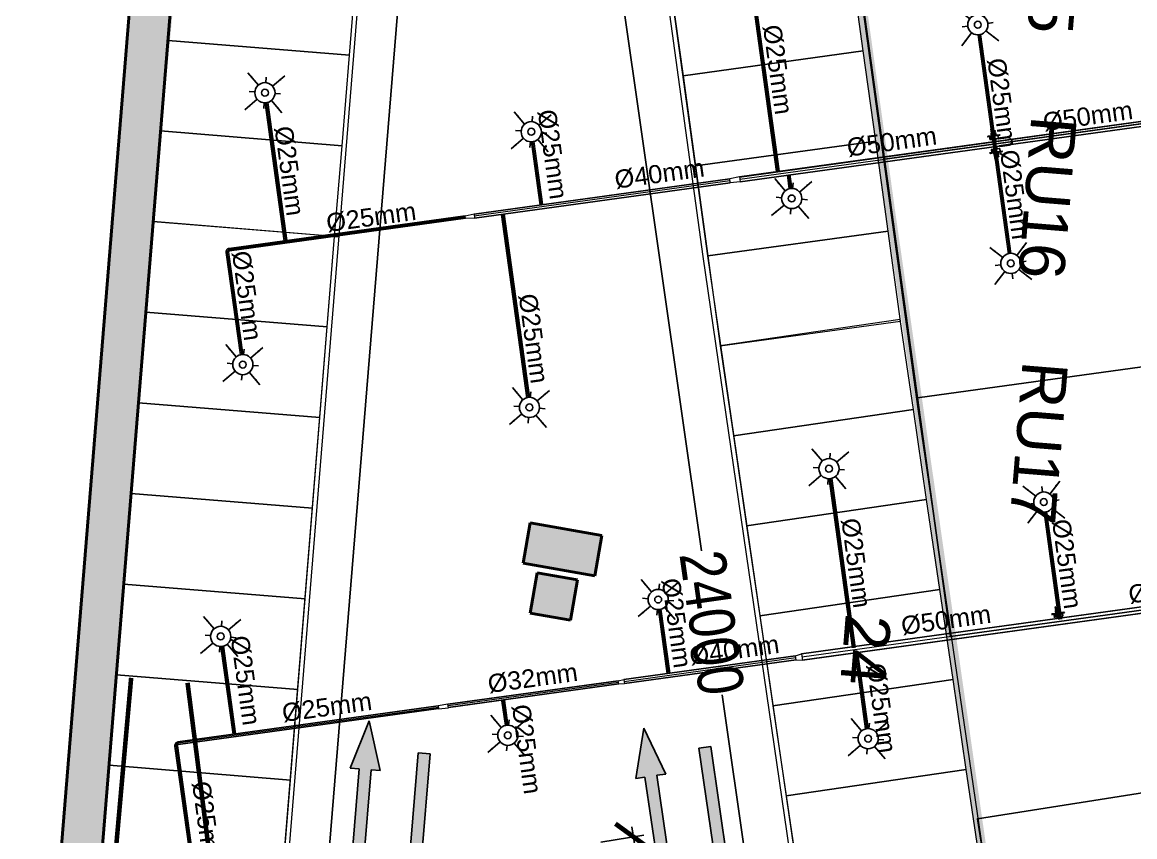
# Model space of a CAD drawing. Header units: inches. Extents: x 257070 to 799932, y -17980 to 269260.
# Drawn here: x 283779 to 296006, y 149491 to 158450 of the extents above; entities that cross this region are included whole.
import ezdxf

# ---------------------------------------------------------------- set-up
doc = ezdxf.new("R2010")
doc.units = ezdxf.units.IN
doc.header["$MEASUREMENT"] = 0
doc.header["$PDMODE"] = 99
doc.header["$PDSIZE"] = 100
for name, color, linetype in [('0-AES-F-SPRINKLER', 10, 'Continuous'), ("0_AES_DUCT MARKING'", 53, 'Continuous'), ('2 wheeler barrier', 170, 'Continuous'), ('D 9$0$DSP_SLAB EXTENT HATCH', 8, 'Continuous'), ('DSP_COLUMN HATCH', 8, 'Continuous'), ('DSP_MISCELANEOUS', 252, 'Continuous'), ('RETAIL', 40, 'Continuous')]:
    doc.layers.add(name, color=color, linetype=linetype)
for name, color, linetype, lineweight in [('0-AES-F-SPRINKLER PIPE', 10, 'Continuous', 15), ('07--DIM-2', 2, 'Continuous', 25), ('E--CONCRETE-4', 4, 'Continuous', 40), ('E--CONCRETE-SHADE', 253, 'Continuous', 20), ('M--TILING-2', 252, 'Continuous', 18), ('Q--PARKING', 253, 'Continuous', 13)]:
    doc.layers.add(name, color=color, linetype=linetype, lineweight=lineweight)
doc.styles.get("Standard").update_dxf_attribs({"font": 'arial.ttf'})
doc.styles.add('TEXT style 175', font='GOTHIC.TTF')
doc.styles.add('TEXT style 75', font='ARIALN.TTF')
doc.dimstyles.new('175', dxfattribs={"dimtxt": 350, "dimasz": 263, "dimexe": 263, "dimexo": 0, "dimgap": 175, "dimtad": 0, "dimdec": 0, "dimrnd": 5, "dimzin": 0, "dimdsep": 46, "dimtxsty": 'TEXT style 175', "dimblk": 'OBLIQUE', "dimcen": 0.09, "dimdle": 263, "dimclrd": 256, "dimclre": 256, "dimclrt": 256, "dimadec": 0, "dimazin": 0, "dimtfac": 1, "dimtdec": 0, "dimtofl": 0, "dimtmove": 1, "dimatfit": 3, "dimldrblk": 'OPEN90', "dimfxl": 1, "dimtolj": 1, "dimtzin": 0, "dimarcsym": 0})
doc.dimstyles.new('75', dxfattribs={"dimscale": 1.5, "dimtxt": 200, "dimasz": 113, "dimexe": 113, "dimexo": 0, "dimgap": 25, "dimtad": 0, "dimdec": 0, "dimrnd": 5, "dimzin": 0, "dimdsep": 46, "dimtxsty": 'TEXT style 75', "dimblk": 'ARCHTICK', "dimcen": 0.09, "dimdle": 113, "dimclrd": 8, "dimclre": 8, "dimclrt": 256, "dimadec": 0, "dimazin": 0, "dimtfac": 1, "dimtdec": 0, "dimtofl": 0, "dimtmove": 1, "dimatfit": 3, "dimldrblk": 'OPEN90', "dimfxl": 0, "dimtolj": 1, "dimtzin": 0, "dimarcsym": 0})
doc.dimstyles.new('ISO-25', dxfattribs={"dimtxt": 2.5, "dimasz": 2.5, "dimexe": 1.25, "dimexo": 0.625, "dimtad": 1, "dimtxsty": 'Standard', "dimcen": 2.5, "dimadec": 0, "dimazin": 0, "dimtfac": 1, "dimtmove": 0, "dimatfit": 3, "dimfxl": 1, "dimarcsym": 0})

# ---------------------------------------------------------------- blocks, each defined once
blk = doc.blocks.new('_ArchTick')
at = {"color": 0, "linetype": 'ByBlock', "const_width": 0.15}
blk.add_lwpolyline([(-0.5, -0.5), (0.5, 0.5)], dxfattribs=at)
blk = doc.blocks.new('*D339')
at = {"layer": '07--DIM-2', "color": 251, "lineweight": -2, "ltscale": 1000, "transparency": 16777216}
for p, q in [((290480, 149601), (291967, 140078)), ((290136, 149433), (290609, 149507)), ((293291, 131593), (292206, 138543)), ((292912, 131648), (293385, 131722))]:
    blk.add_line(p, q, dxfattribs=at)
at = {"layer": 'DEFPOINTS', "color": 0, "ltscale": 1000, "transparency": 16777216}
for p in [(290136, 149433, 0), (290498, 149489), (292912, 131648, 0)]:
    blk.add_point(p, dxfattribs=at)
at = {"layer": '07--DIM-2', "color": 251, "lineweight": -2, "ltscale": 1000, "transparency": 16777216, "xscale": 350, "yscale": 350, "zscale": 350}
for p, rotation in [((290498, 149489), 98.86986156728473), ((293273, 131705), 278.8698615672848)]:
    blk.add_blockref('_ArchTick', p, dxfattribs=dict(at, rotation=rotation))
at = {"layer": '07--DIM-2', "ltscale": 1000, "transparency": 16777216, "insert": (292086, 139310), "char_height": 500, "attachment_point": 5, "rotation": 278.8699, "style": 'TEXT style 75'}
blk.add_mtext('\\A1;18000', dxfattribs=at)
blk = doc.blocks.new('_Open90')
at = {"color": 0, "linetype": 'ByBlock', "lineweight": -2}
for p, q in [((-0.5, 0.5), (0, 0)), ((0, 0), (-1, 0)), ((0, 0), (-0.5, -0.5))]:
    blk.add_line(p, q, dxfattribs=at)
blk = doc.blocks.new('*D341')
at = {"layer": '07--DIM-2', "color": 251, "lineweight": -2, "ltscale": 1000, "transparency": 16777216}
for p, q in [((288032, 160155), (286790, 144889)), ((287037, 160122), (288135, 160033)), ((285420, 128036), (286661, 143302)), ((284443, 128229), (285541, 128140))]:
    blk.add_line(p, q, dxfattribs=at)
at = {"layer": 'DEFPOINTS', "color": 0, "ltscale": 1000, "transparency": 16777216}
for p in [(287037, 160122, 0), (288022, 160042), (284443, 128229, 0)]:
    blk.add_point(p, dxfattribs=at)
at = {"layer": '07--DIM-2', "color": 251, "lineweight": -2, "ltscale": 1000, "transparency": 16777216, "xscale": 350, "yscale": 350, "zscale": 350}
for p, rotation in [((288022, 160042), 85.35068938161932), ((285429, 128149), 265.3506893816194)]:
    blk.add_blockref('_ArchTick', p, dxfattribs=dict(at, rotation=rotation))
at = {"layer": '07--DIM-2', "ltscale": 1000, "transparency": 16777216, "insert": (286726, 144095), "char_height": 500, "attachment_point": 5, "rotation": 265, "style": 'TEXT style 75'}
blk.add_mtext('\\A1;32000', dxfattribs=at)
blk = doc.blocks.new('*D348')
at = {"layer": '07--DIM-2', "color": 251, "lineweight": -2, "ltscale": 1000, "transparency": 16777216}
for p, q in [((290223, 163804), (289545, 163707)), ((289641, 163835), (291244, 152637)), ((293074, 139856), (291471, 151054)), ((293624, 140049), (292946, 139952))]:
    blk.add_line(p, q, dxfattribs=at)
at = {"layer": 'DEFPOINTS', "color": 0, "ltscale": 1000, "transparency": 16777216}
for p in [(290223, 163804, 0), (293624, 140049, 0), (293058, 139968)]:
    blk.add_point(p, dxfattribs=at)
at = {"layer": '07--DIM-2', "color": 251, "lineweight": -2, "ltscale": 1000, "transparency": 16777216, "xscale": 350, "yscale": 350, "zscale": 350}
for p, rotation in [((289657, 163723), 98.14876965136742), ((293058, 139968), 278.1487696513674)]:
    blk.add_blockref('_ArchTick', p, dxfattribs=dict(at, rotation=rotation))
at = {"layer": '07--DIM-2', "ltscale": 1000, "transparency": 16777216, "insert": (291357, 151845), "char_height": 500, "attachment_point": 5, "rotation": 278.1488, "style": 'TEXT style 75'}
blk.add_mtext('\\A1;24000', dxfattribs=at)
blk = doc.blocks.new('basement1_AP$0$AR-DIR-A')
h = blk.add_hatch()
h.set_pattern_fill('ANSI31', color=8)
h.paths.add_polyline_path([(158, -458), (26, -458), (26, -1800), (-74, -1800), (92, -2335), (258, -1800), (158, -1800)])
at = {"layer": 'DSP_MISCELANEOUS', "color": 8}
for p, q in [((158, -458), (26, -458)), ((26, -458), (26, -1800)), ((158, -458), (158, -1800)), ((26, -1800), (-74, -1800)), ((-74, -1800), (92, -2335)), ((258, -1800), (92, -2335)), ((158, -1800), (258, -1800))]:
    blk.add_line(p, q, dxfattribs=at)
blk = doc.blocks.new('_Oblique')
at = {"color": 0, "linetype": 'ByBlock', "lineweight": -2}
blk.add_line((-0.5, -0.5), (0.5, 0.5), dxfattribs=at)
blk = doc.blocks.new('A$C3CA070F1')
at = {"layer": '0-AES-F-SPRINKLER'}
h = blk.add_hatch(dxfattribs=at)
h.set_pattern_fill('ANSI31', color=3, scale=0.196883, angle=-34.2335, style=0)
h.set_pattern_definition([(100.766483, (49937.1607, 174049.7081), (1.474466316, 0.280375668), [])])
edge = h.paths.add_edge_path()
edge.add_line((-1, 85), (-1, 84))
edge.add_line((-1, 84), (-6, 84))
edge.add_ellipse((-7, 82), major_axis=(-1.42, -0.27), ratio=1, start_angle=257, end_angle=315)
edge.add_line((-8, 83), (-15, 72))
edge.add_ellipse((-12, 70), major_axis=(-4.25, -0.81), ratio=1, start_angle=-45, end_angle=45)
edge.add_line((-14, 66), (14, 47))
edge.add_line((14, 47), (13, 46))
edge.add_line((13, 46), (-15, 65))
edge.add_ellipse((-12, 70), major_axis=(-5.52, -1.05), ratio=1, start_angle=-45, end_angle=45, ccw=False)
edge.add_line((-16, 73), (-9, 84))
edge.add_ellipse((-7, 82), major_axis=(-2.69, -0.51), ratio=1, start_angle=257, end_angle=315, ccw=False)
edge.add_line((-6, 85), (-1, 85))
h = blk.add_hatch(dxfattribs=at)
h.set_pattern_fill('ANSI31', color=3, scale=0.196883, angle=-124.2335, style=0)
h.set_pattern_definition([(190.766483, (49937.1607, 174049.7081), (-0.280375668, 1.474466316), [])])
edge = h.paths.add_edge_path()
edge.add_line((-1, 54), (7, 48))
edge.add_line((7, 48), (8, 49))
edge.add_line((8, 49), (0, 55))
edge.add_ellipse((-2, 52), major_axis=(-0.69, 3.63), ratio=1, start_angle=315, end_angle=405)
edge.add_line((-6, 54), (-14, 41))
edge.add_ellipse((-11, 39), major_axis=(-0.69, 3.63), ratio=1, start_angle=45, end_angle=135)
edge.add_line((-13, 36), (-9, 33))
edge.add_ellipse((-10, 32), major_axis=(-0.27, 1.42), ratio=1, start_angle=225, end_angle=315, ccw=False)
edge.add_line((-9, 31), (-10, 30))
edge.add_line((-10, 30), (-8, 29))
edge.add_line((-8, 29), (-7, 30))
edge.add_ellipse((-10, 32), major_axis=(-3.3, -0.63), ratio=1, start_angle=135, end_angle=225)
edge.add_line((-8, 35), (-12, 38))
edge.add_ellipse((-11, 39), major_axis=(-1.75, -0.33), ratio=1, start_angle=-45, end_angle=45, ccw=False)
edge.add_line((-13, 40), (-4, 53))
edge.add_ellipse((-2, 52), major_axis=(-1.75, -0.33), ratio=1, start_angle=225, end_angle=315, ccw=False)
at = {"layer": '0-AES-F-SPRINKLER', "color": 3}
for p, q in [((-98, 39), (-97, 43)), ((-98, 38), (-98, 39)), ((-98, 39), (-98, 39)), ((-98, 39), (-98, 39)), ((-98, 37), (-98, 38)), ((-98, 38), (-98, 38)), ((-98, 38), (-98, 38)), ((-98, 38), (-98, 38)), ((-98, 38), (-98, 38)), ((-98, 38), (-98, 38)), ((-98, 38), (-98, 38)), ((-98, 38), (-98, 38)), ((-98, 38), (-98, 38)), ((-98, 38), (-98, 38)), ((-96, 37), (-98, 37)), ((-98, 37), (-98, 37)), ((-98, 37), (-98, 37)), ((-98, 37), (-98, 37)), ((-98, 37), (-98, 37)), ((-98, 37), (-98, 37)), ((-98, 37), (-98, 37)), ((-98, 37), (-98, 37)), ((-98, 37), (-98, 37)), ((-98, 37), (-98, 37)), ((-98, 37), (-98, 37)), ((-98, 37), (-98, 37)), ((-98, 37), (-98, 37)), ((-98, 37), (-98, 37)), ((-98, 37), (-98, 37)), ((-98, 37), (-98, 37)), ((-98, 37), (-98, 37)), ((-97, 37), (-98, 37)), ((-98, 37), (-98, 37)), ((-98, 37), (-98, 37)), ((-98, 37), (-98, 37)), ((-98, 37), (-98, 37)), ((-98, 37), (-98, 37)), ((-98, 37), (-98, 37)), ((-98, 37), (-98, 37)), ((-98, 37), (-98, 37)), ((-98, 37), (-98, 37)), ((-98, 37), (-98, 37)), ((-98, 37), (-98, 37)), ((-98, 37), (-98, 37)), ((-98, 37), (-98, 37)), ((-97, 45), (-79, 71)), ((-96, 40), (-97, 40)), ((-97, 40), (-97, 40)), ((-97, 40), (-97, 40)), ((-97, 40), (-97, 39)), ((-97, 39), (-97, 39)), ((-97, 39), (-97, 39)), ((-97, 39), (-97, 39)), ((-97, 39), (-97, 39)), ((-97, 39), (-97, 39)), ((-97, 39), (-97, 39)), ((-97, 39), (-97, 39)), ((-97, 39), (-97, 38)), ((-97, 38), (-97, 38)), ((-97, 38), (-97, 38)), ((-97, 38), (-97, 38)), ((-97, 38), (-97, 38)), ((-97, 38), (-97, 38)), ((-97, 38), (-97, 38)), ((-97, 38), (-97, 38)), ((-97, 38), (-97, 38)), ((-97, 38), (-97, 38)), ((-97, 38), (-97, 38)), ((-97, 38), (-97, 37)), ((-97, 37), (-97, 37)), ((-97, 37), (-97, 37)), ((-97, 37), (-97, 37)), ((-95, 46), (-96, 42)), ((-96, 42), (-96, 42)), ((-96, 42), (-96, 41)), ((-96, 41), (-96, 41)), ((-96, 41), (-96, 41)), ((-96, 41), (-96, 41)), ((-96, 41), (-96, 41)), ((-96, 41), (-96, 41)), ((-96, 41), (-96, 41)), ((-96, 41), (-96, 41)), ((-96, 41), (-96, 41)), ((-96, 41), (-96, 40)), ((-96, 40), (-96, 40)), ((-96, 40), (-96, 40)), ((-96, 40), (-96, 40)), ((-96, 40), (-96, 40)), ((-95, 37), (-96, 37)), ((-96, 37), (-96, 37)), ((-96, 37), (-96, 37)), ((-96, 37), (-96, 37)), ((-96, 37), (-96, 37)), ((-94, 38), (-95, 38)), ((-95, 38), (-95, 38)), ((-95, 38), (-95, 38)), ((-95, 38), (-95, 38)), ((-95, 38), (-95, 38)), ((-95, 38), (-95, 38)), ((-95, 38), (-95, 38)), ((-95, 38), (-95, 38)), ((-95, 38), (-95, 38)), ((-95, 38), (-95, 37)), ((-95, 37), (-95, 37)), ((-95, 37), (-95, 37)), ((-95, 37), (-95, 37)), ((-95, 37), (-95, 37)), ((-95, 37), (-95, 37)), ((-95, 37), (-95, 37)), ((-95, 37), (-95, 37)), ((-95, 37), (-95, 37)), ((-95, 37), (-95, 37)), ((-95, 37), (-95, 37)), ((-95, 37), (-95, 37)), ((-95, 37), (-95, 37)), ((-95, 37), (-95, 37)), ((-95, 37), (-95, 37)), ((-95, 37), (-95, 37)), ((-95, 37), (-95, 37)), ((-94, 88), (-93, 90)), ((-72, 73), (-94, 88)), ((-94, 43), (-94, 48)), ((-93, 43), (-94, 43)), ((-94, 43), (-94, 43)), ((-94, 43), (-94, 43)), ((-94, 43), (-94, 43)), ((-94, 43), (-94, 43)), ((-94, 43), (-94, 41)), ((-94, 43), (-94, 43)), ((-94, 43), (-94, 43)), ((-94, 43), (-94, 43)), ((-94, 43), (-94, 43)), ((-94, 43), (-94, 43)), ((-94, 43), (-94, 43)), ((-94, 43), (-94, 43)), ((-94, 43), (-94, 43)), ((-94, 43), (-94, 43)), ((-94, 43), (-94, 43)), ((-94, 43), (-94, 43)), ((-94, 41), (-94, 41)), ((-94, 41), (-94, 41)), ((-94, 41), (-94, 41)), ((-94, 41), (-94, 41)), ((-94, 41), (-94, 41)), ((-94, 41), (-94, 41)), ((-94, 41), (-94, 41)), ((-94, 41), (-94, 40)), ((-94, 40), (-94, 40)), ((-94, 40), (-94, 40)), ((-94, 40), (-94, 40)), ((-94, 40), (-94, 40)), ((-94, 40), (-94, 40)), ((-94, 40), (-94, 40)), ((-94, 40), (-94, 40)), ((-94, 40), (-94, 39)), ((-94, 39), (-94, 39)), ((-94, 39), (-94, 39)), ((-94, 39), (-94, 39)), ((-94, 39), (-94, 39)), ((-94, 39), (-94, 39)), ((-94, 39), (-94, 39)), ((-94, 39), (-94, 39)), ((-94, 39), (-94, 38)), ((-93, 90), (-59, 67)), ((-93, 47), (-93, 49)), ((-91, 47), (-93, 43)), ((-93, 46), (-93, 47)), ((-92, 46), (-93, 46)), ((-93, 46), (-93, 46)), ((-93, 46), (-93, 46)), ((-93, 46), (-93, 46)), ((-93, 46), (-93, 46)), ((-93, 46), (-93, 46)), ((-93, 46), (-93, 46)), ((-93, 46), (-93, 46)), ((-93, 46), (-93, 46)), ((-93, 46), (-93, 46)), ((-93, 46), (-93, 46)), ((-93, 46), (-93, 46)), ((-93, 46), (-93, 46)), ((-93, 46), (-93, 46)), ((-93, 46), (-93, 46)), ((-93, 46), (-93, 46)), ((-93, 46), (-93, 46)), ((-93, 46), (-93, 46)), ((-93, 46), (-93, 46)), ((-93, 46), (-93, 46)), ((-91, 42), (-93, 43)), ((-93, 43), (-93, 43)), ((-93, 43), (-93, 43)), ((-93, 43), (-93, 43)), ((-93, 43), (-93, 43)), ((-93, 43), (-93, 43)), ((-93, 43), (-93, 43)), ((-93, 43), (-93, 43)), ((-93, 43), (-93, 43)), ((-93, 43), (-93, 43)), ((-93, 43), (-93, 43)), ((-93, 43), (-93, 43)), ((-93, 43), (-93, 43)), ((-93, 43), (-93, 43)), ((-93, 43), (-93, 43)), ((-93, 43), (-93, 43)), ((-93, 43), (-93, 43)), ((-93, 43), (-93, 43)), ((-93, 43), (-93, 43)), ((-93, 43), (-93, 43)), ((-93, 43), (-93, 43)), ((-93, 43), (-93, 43)), ((-93, 43), (-93, 43)), ((-85, 66), (-92, 55)), ((-90, 50), (-92, 46)), ((-92, 46), (-92, 46)), ((-92, 46), (-92, 46)), ((-92, 46), (-92, 46)), ((-92, 46), (-92, 46)), ((-92, 46), (-92, 46)), ((-90, 47), (-91, 47)), ((-90, 43), (-91, 42)), ((-91, 42), (-91, 42)), ((-91, 42), (-91, 42)), ((-91, 42), (-91, 42)), ((-91, 42), (-91, 42)), ((-91, 42), (-91, 42)), ((-91, 42), (-91, 42)), ((-91, 42), (-91, 42)), ((-91, 42), (-91, 42)), ((-91, 42), (-91, 42)), ((-91, 42), (-91, 42)), ((-91, 42), (-91, 42)), ((-91, 42), (-91, 42)), ((-91, 42), (-91, 42)), ((-91, 42), (-91, 42)), ((-91, 42), (-91, 42)), ((-88, 57), (-90, 49)), ((-89, 54), (-90, 51)), ((-90, 50), (-90, 50)), ((-88, 47), (-90, 43)), ((-90, 47), (-88, 47)), ((-90, 43), (-90, 43)), ((-90, 43), (-90, 43)), ((-90, 43), (-90, 43)), ((-89, 55), (-89, 55)), ((-88, 46), (-88, 47)), ((-87, 59), (-87, 59)), ((-87, 59), (-87, 59)), ((-86, 57), (-87, 49)), ((-87, 49), (-83, 28)), ((-85, 58), (-85, 58)), ((-77, 43), (-85, 49)), ((-83, 28), (-60, 9)), ((-77, 70), (-82, 63)), ((-80, 66), (-82, 67)), ((-45, 31), (-81, -23)), ((-78, 63), (-80, 65)), ((-79, 71), (-77, 70)), ((-71, 26), (-79, 31)), ((-57, 13), (-79, 28)), ((-70, 64), (-78, 63)), ((-78, -29), (-40, 27)), ((-69, 55), (-75, 59)), ((-66, 54), (-74, 42)), ((-74, 42), (-71, 26)), ((-73, 44), (-71, 43)), ((-69, 47), (-72, 43)), ((-71, 43), (-70, 43)), ((-71, 26), (-55, 15)), ((-70, 43), (-66, 49)), ((-66, 50), (-68, 52)), ((-61, 65), (-67, 69)), ((-62, 66), (-67, 65)), ((-50, 57), (-66, 54)), ((-66, 49), (-66, 50)), ((-47, 28), (-63, 40)), ((-59, 67), (-61, 65)), ((-57, 67), (-60, 66)), ((-60, 44), (-42, 32)), ((-50, 57), (-58, 62)), ((-19, 46), (-57, 67)), ((-17, 37), (-55, 63)), ((-29, 42), (-50, 57)), ((-13, 9), (-45, 31)), ((-36, 42), (-44, 30)), ((-43, 33), (-35, 46)), ((-39, -30), (-13, 9)), ((-37, 25), (-28, 38)), ((-35, 41), (-36, 42)), ((-32, 32), (-35, 39)), ((-30, 52), (-16, 73)), ((-29, 20), (-17, 37)), ((-28, 38), (-26, 40)), ((-21, 32), (-28, 37)), ((-23, 16), (-12, 33)), ((-1, 26), (-23, -9)), ((-22, 15), (-12, 31)), ((-9, 32), (-21, 14)), ((2, 24), (-20, -11)), ((-20, -8), (-1, 22)), ((-17, 37), (-19, 46)), ((-19, 13), (-10, 29)), ((-7, 30), (-18, 12)), ((-17, 37), (-17, 37)), ((4, 22), (-17, -13)), ((-17, -10), (1, 20)), ((-16, 73), (-9, 84)), ((-16, 11), (-7, 27)), ((-8, 83), (-15, 72)), ((13, 46), (-15, 65)), ((-4, 28), (-15, 10)), ((-1, 84), (-14, 66)), ((-14, 66), (14, 47)), ((-6, 54), (-14, 41)), ((-12, 33), (-14, 33)), ((-14, -15), (7, 20)), ((-14, -12), (4, 18)), ((-13, 40), (-4, 53)), ((-13, 36), (-9, 33)), ((-13, 9), (-4, 24)), ((-2, 34), (-12, 41)), ((-8, 35), (-12, 38)), ((-12, 31), (-12, 33)), ((-9, 32), (-12, 31)), ((7, 16), (-11, -13)), ((-10, 29), (-9, 32)), ((-9, 31), (-10, 30)), ((-7, 30), (-10, 29)), ((-10, 30), (-8, 29)), ((9, 17), (-10, -14)), ((-9, -13), (9, 13)), ((-8, 29), (-7, 30)), ((8, 49), (-7, 27)), ((-7, 27), (-7, 30)), ((-4, 28), (-7, 27)), ((-6, 85), (-1, 85)), ((-1, 84), (-6, 84)), ((5, 44), (-5, 51)), ((-4, 24), (-4, 28)), ((-1, 26), (-4, 24)), ((-1, 85), (-1, 84)), ((-1, 54), (7, 48)), ((13, 46), (-1, 25)), ((-1, 22), (-1, 26)), ((2, 24), (-1, 22)), ((8, 49), (0, 55)), ((1, 20), (2, 24)), ((4, 22), (1, 20)), ((4, 18), (4, 22)), ((7, 20), (4, 18)), ((7, 48), (8, 49)), ((7, 16), (7, 20)), ((9, 17), (7, 16)), ((9, 15), (9, 17)), ((14, 47), (13, 46)), ((-82, -25), (-80, -30)), ((-80, -30), (-78, -29)), ((-66, -11), (-39, -30)), ((-23, -7), (-23, -9)), ((-23, -9), (-20, -8)), ((-20, -8), (-20, -11)), ((-20, -11), (-17, -10)), ((-17, -10), (-17, -13)), ((-17, -13), (-14, -12)), ((-14, -12), (-14, -15)), ((-14, -15), (-11, -13)), ((-11, -13), (-11, -14)), ((-11, -14), (-11, -14))]:
    blk.add_line(p, q, dxfattribs=at)
for centre, major_axis, start_param, end_param in [((-95, 43), (-0.41, 2.13), 0.784914, 1.034983), ((-95, 43), (-2.74, -0.52), -0.560204, -0.324923), ((-93, 46), (-0.51, 2.68), 0.787914, 1.247507), ((-93, 48), (-1.75, -0.33), -0.775969, -0.160442), ((-91, 54), (-0.29, 1.52), 0.785398, 2.356194), ((-92, 49), (-0.33, 1.74), 0.791774, 1.412986), ((-89, 55), (-0.103, 0.54), 0.916881, 1.969618), ((-93, 51), (-3.09, -0.59), 2.526084, 2.789089), ((-95, 50), (-5.72, -1.09), 2.374727, 2.798549), ((-91, 55), (-0.33, 1.74), 4.197625, 4.773282), ((-84, 57), (-3.79, -0.72), -0.784768, -0.363877), ((-93, 50), (-5.72, -1.09), 2.377207, 2.798549), ((-80, 54), (-1.57, 8.26), 0.010205, 0.785398), ((-84, 56), (-0.35, 1.85), 0.785501, 1.132999), ((-83, 65), (-1.52, -0.29), 3.926991, 5.497787), ((-80, 54), (-5.9, -1.12), 4.155645, 5.497787), ((-80, 54), (-8.26, -1.57), 4.155621, 4.722594), ((-75, 68), (-8.26, -1.57), 1.014052, 3.151797), ((-75, 63), (-2.79, -0.53), -0.113999, 0.093951), ((-75, 68), (-1.12, 5.9), 2.584882, 5.497787), ((-75, 46), (-0.53, 2.79), 2.356194, 3.926991), ((-75, 68), (-1.57, 8.26), 4.722594, 5.497787), ((-70, 53), (-2.79, -0.53), 2.356194, 3.926991), ((-65, 44), (-3.72, -0.71), -0.403281, 1.321745), ((-65, 44), (-0.71, 3.72), 4.96144, 6.686466), ((-65, 37), (-0.56, 2.96), 5.497794, 6.034125), ((-59, 47), (-2.96, -0.56), 0.24906, 0.785391), ((-60, 60), (-2.83, -0.54), 3.926991, 4.712389), ((-33, 40), (-0.45, 2.36), 0.803442, 1.867502), ((-30, 39), (-2.79, -0.53), 2.356194, 3.926991), ((-24, 39), (-0.53, 2.79), 5.497787, 7.068583), ((-12, 70), (-5.52, -1.05), -0.785398, 0.785398), ((-15, 35), (-0.54, 2.83), 0.785398, 3.403392), ((-12, 70), (-4.25, -0.81), -0.785398, 0.785398), ((-11, 39), (-0.69, 3.63), 0.785398, 2.356194), ((-11, 39), (-1.75, -0.33), -0.785398, 0.785398), ((-7, 82), (-2.69, -0.51), 4.485496, 5.497787), ((-10, 32), (-0.27, 1.42), 3.926991, 5.497787), ((-7, 82), (-1.42, -0.27), 4.485496, 5.497787), ((-10, 32), (-3.3, -0.63), 2.356194, 3.926991), ((-2, 52), (-0.69, 3.63), 5.497787, 7.068583), ((-2, 52), (-1.75, -0.33), 3.926991, 5.497787), ((6, 14), (-0.54, 2.83), 3.926991, 4.712389), ((-79, -24), (-0.51, 2.69), 0.785398, 1.797689), ((-11, -11), (-2.83, -0.54), 1.570796, 2.356194)]:
    blk.add_ellipse(centre, major_axis=major_axis, ratio=1, start_param=start_param, end_param=end_param, dxfattribs=at)
at = {"layer": '0-AES-F-SPRINKLER', "color": 3, "extrusion": (0, 0, -1)}
for centre, major_axis, start_param, end_param in [((-86, 47), (-0.53, 2.79), -0.113999, 0.785398), ((-77, 34), (-0.54, 2.83), 3.926991, 4.712389)]:
    blk.add_ellipse(centre, major_axis=major_axis, ratio=1, start_param=start_param, end_param=end_param, dxfattribs=at)
blk = doc.blocks.new('*U603')
at = {"layer": '0-AES-F-SPRINKLER'}
for p, q in [((171672, 56809), (171672, 56871)), ((171562, 56699), (171500, 56699)), ((171783, 56699), (171845, 56699)), ((171672, 56588), (171672, 56526))]:
    blk.add_line(p, q, dxfattribs=at)
for radius in [111, 37.8]:
    blk.add_circle((171672, 56699), radius, dxfattribs=at)
at = {"layer": '0-AES-F-SPRINKLER PIPE'}
for points, override in [([(171468, 56903), (171594, 56777)], {"dimasz": 70, "dimtad": 0, "dimfxl": 13, "dimarcsym": 1}), ([(171877, 56903), (171751, 56777)], {"dimasz": 70, "dimtad": 0, "dimfxl": 13, "dimarcsym": 1}), ([(171468, 56494), (171594, 56620)], {"dimasz": 70, "dimtad": 0, "dimfxl": 13, "dimarcsym": 1}), ([(171877, 56494), (171751, 56620)], {"dimasz": 70, "dimgap": 0.625, "dimtad": 0, "dimfxl": 13, "dimarcsym": 1})]:
    blk.add_leader(points, dimstyle='ISO-25', override=override, dxfattribs=at)

msp = doc.modelspace()

# ---------------------------------------------------------------- hatches: boundary and pattern name
at = {"layer": 'DSP_COLUMN HATCH', "ltscale": 3.5}
h = msp.add_hatch(color=8, dxfattribs=at)
h.paths.add_polyline_path([(365722.2, -53.8), (366489.1, 28236.6), (398382.7, 27372), (398078, 16131.2), (422688.6, 15464), (424374.5, 77657.1), (363312.5, 79312.4, -0.217857), (379658.1, 140443.8, 0.0248652), (381874.1, 143466.9, 0.0677243), (386435.5, 152972.3, 0.0584537), (387935.8, 160119.4, -0.0351298), (388382, 166730.6, -0.0975994), (389786, 170013.7, -0.0225225), (391669.6, 172621.5, 0.2538416), (393169.6, 181983.6, 0.1875484), (370106.1, 207237.2), (370663.7, 210916.7), (290410.6, 215642.7), (285983.7, 161207.5), (285186.3, 161272.3), (282579.6, 129219.4), (284719.3, 124703.3), (284181.7, 118092.8), (281340.4, 113981.8), (280116.2, 98928.1), (280913.6, 98863.3), (273089.7, 2658.2)])
h.paths.add_polyline_path([(281398.6, 99275.3), (280601.2, 99340.2), (281779.2, 113825.1), (284620.4, 117936.2), (285177.6, 124787), (283037.9, 129303.1), (285598.3, 160787.3), (286395.7, 160722.5), (290823.4, 215167.6), (370144.9, 210496.5), (369611.7, 206978.6, -0.189327), (392747.4, 181827.8, -0.2535576), (391315, 172898.6, 0.0224715), (389411.9, 170263.9, 0.0979176), (387938.4, 166808.2, 0.0351034), (387485.7, 160139.2, -0.0583058), (386008, 153113, -0.0677412), (381498.4, 143714.5, -0.0248531), (379309.9, 140729, 0.218943), (362922.8, 78922.8), (423963.9, 77268.1), (422299.6, 15874.7), (398488.7, 16520.2), (398793.4, 27761), (366100.1, 28647.3), (365334.5, 407.7), (273576.7, 3094.1)], flags=16)
at = {"layer": 'E--CONCRETE-SHADE', "ltscale": 3.5}
h = msp.add_hatch(color=8, dxfattribs=at)
h.dxf.hatch_style = 1
h.paths.add_polyline_path([(290147.6, 152806.2), (289359.4, 152943.3), (289282.4, 152499.9), (290070.5, 152362.9)])
h = msp.add_hatch(color=8, dxfattribs=at)
h.dxf.hatch_style = 1
h.paths.add_polyline_path([(290147.6, 152806.2), (289359.4, 152943.3), (289282.4, 152499.9), (290070.5, 152362.9)])
h = msp.add_hatch(color=8, dxfattribs=at)
h.dxf.hatch_style = 1
h.paths.add_polyline_path([(289438.5, 152394.6), (289361.8, 151951.1), (289805.2, 151874.5), (289881.9, 152317.9)])
h = msp.add_hatch(color=8, dxfattribs=at)
h.dxf.hatch_style = 1
h.paths.add_polyline_path([(289438.5, 152394.6), (289361.8, 151951.1), (289805.2, 151874.5), (289881.9, 152317.9)])

# ---------------------------------------------------------------- linework, layer by layer
at = {"layer": '0-AES-F-SPRINKLER', "color": 7, "const_width": 100, "elevation": 0}
msp.add_lwpolyline([(283146.9, 116631.3), (321656.3, 107312.1), (324246.5, 117779.9), (318315, 119247.6), (318376.2, 130439.1), (318120.5, 137387.4), (317307.1, 156244.5), (285543.1, 160244.2), (282570.4, 129241.7), (281575.8, 117011.5)], close=True, dxfattribs=at)
at = {"layer": '0-AES-F-SPRINKLER PIPE', "ltscale": 1000, "elevation": 0}
for points in [[(291744.6, 159131.1), (292065.6, 156808.6)], [(291747.6, 159131.1), (292068.6, 156809)], [(291760.1, 159132.1), (292081, 156810.7)], [(291772.4, 159134.6), (292093.4, 156812.5)], [(291775.3, 159135.4), (292096.3, 156812.9)], [(294279.9, 158311.2), (294488.5, 156802)], [(294282.9, 158311.2), (294491.5, 156802.4)], [(294295.4, 158312.2), (294503.9, 156804.1)], [(294307.7, 158314.7), (294516.3, 156805.9)], [(294310.6, 158315.4), (294519.2, 156806.3)], [(286445.6, 157563.8), (286655.3, 156046.2)], [(286448.6, 157563.8), (286658.3, 156046.6)], [(286461.1, 157564.8), (286670.7, 156048.3)], [(286473.4, 157567.2), (286683.1, 156050)], [(286476.3, 157568), (286686, 156050.4)], [(291662.3, 156752.9), (296495.5, 157420.9)], [(291663, 156747.9), (296496.2, 157416)], [(291666.4, 156723.2), (296499.6, 157391.2)], [(291669.9, 156698.4), (296503, 157366.5)], [(291670.5, 156693.4), (296503.7, 157361.5)], [(294419.1, 157304.1), (294612.7, 155903.6)], [(294422.1, 157304.1), (294615.6, 155904.4)], [(294434.6, 157305.1), (294627.9, 155906.8)], [(294446.9, 157307.5), (294640.4, 155907.8)], [(294449.8, 157308.3), (294643.4, 155907.9)], [(289372.1, 157134.4), (289467.6, 156443.5)], [(289375.1, 157134.5), (289470.6, 156443.9)], [(289387.6, 157135.5), (289483, 156445.6)], [(289399.9, 157137.9), (289495.4, 156447.3)], [(289402.8, 157138.7), (289498.3, 156447.7)], [(292184.1, 156770.5), (292205.2, 156617.8)], [(292187.1, 156770.9), (292208.1, 156618.6)], [(292199.5, 156772.6), (292220.4, 156621)], [(292211.9, 156774.3), (292232.9, 156622)], [(292214.8, 156774.7), (292235.9, 156622.1)], [(288744, 156343.4), (291553.8, 156731.8)], [(288744.5, 156339.5), (291554.3, 156727.9)], [(288747.3, 156319.7), (291557.1, 156708)], [(288750, 156299.9), (291559.8, 156688.2)], [(288750.5, 156295.9), (291560.4, 156684.3)], [(289043.5, 156336.4), (289322.3, 154320)], [(289046.5, 156336.8), (289325.2, 154320.8)], [(289058.9, 156338.5), (289337.5, 154323.2)], [(289071.3, 156340.2), (289349.9, 154324.2)], [(289074.3, 156340.6), (289353, 154324.3)], [(292644.2, 153428.4), (292901.4, 151567.7)], [(292647.3, 153428.4), (292904.4, 151568.1)], [(292659.7, 153429.4), (292916.8, 151569.8)], [(292672, 153431.8), (292929.2, 151571.5)], [(292674.9, 153432.6), (292932.1, 151572)], [(295005.6, 153061.1), (295168.7, 151881.1)], [(295008.6, 153061.1), (295171.7, 151881.5)], [(295021.1, 153062.2), (295184.1, 151883.2)], [(295033.4, 153064.6), (295196.4, 151884.9)], [(295036.3, 153065.4), (295199.4, 151885.3)], [(302100, 152853.8), (292342, 151505)], [(302100.8, 152847.9), (292342.9, 151499.1)], [(302105.3, 152815.7), (292347.3, 151466.9)], [(302109.7, 152783.5), (292351.8, 151434.7)], [(302110.6, 152777.5), (292352.6, 151428.8)], [(290767, 151989.4), (290864.2, 151286.1)], [(290770.1, 151989.4), (290867.2, 151286.5)], [(290782.5, 151990.4), (290879.6, 151288.2)], [(290794.8, 151992.8), (290892, 151290)], [(290797.7, 151993.6), (290894.9, 151290.4)], [(285959.2, 151583.6), (286092.7, 150618)], [(285962.3, 151583.6), (286095.7, 150618.4)], [(285974.7, 151584.6), (286108.1, 150620.1)], [(285987, 151587), (286120.4, 150621.8)], [(285989.9, 151587.8), (286123.4, 150622.2)], [(292927.6, 151522.9), (293044.6, 150676.8)], [(292930.6, 151523.3), (293047.5, 150677.6)], [(292943, 151525), (293059.8, 150680)], [(292955.4, 151526.7), (293072.3, 150681)], [(292958.3, 151527.1), (293075.3, 150681.1)], [(292276.8, 151481.4), (290390.7, 151220.7)], [(292277.3, 151477.4), (290391.2, 151216.7)], [(292280.1, 151457.6), (290394, 151196.9)], [(292282.8, 151437.8), (290396.7, 151177.1)], [(292283.4, 151433.8), (290397.2, 151173.1)], [(290329.8, 151207.2), (288456.6, 150948.3)], [(290330.2, 151204.2), (288457, 150945.3)], [(290332.4, 151188.4), (288459.2, 150929.5)], [(290334.6, 151172.5), (288461.4, 150913.6)], [(290335, 151169.6), (288461.8, 150910.6)], [(289047, 150986.5), (289084.7, 150713.5)], [(289049.9, 150986.9), (289087.6, 150714.3)], [(289062.3, 150988.6), (289099.9, 150716.7)], [(289074.7, 150990.3), (289112.4, 150717.7)], [(289077.7, 150990.7), (289115.4, 150717.7)]]:
    msp.add_lwpolyline(points, dxfattribs=at)
for points in [[(291662.3, 156752.9), (291670.5, 156693.4), (291560.4, 156684.3), (291553.8, 156731.8)], [(288744, 156343.4), (288750.5, 156295.9), (288650.1, 156290.6), (288645.8, 156321.3)], [(292342, 151505), (292352.6, 151428.8), (292283.4, 151433.8), (292276.8, 151481.4)], [(290390.7, 151220.7), (290397.2, 151173.1), (290335, 151169.6), (290329.8, 151207.2)], [(288350.5, 150930.1), (288354.7, 150899.4), (288461.8, 150910.6), (288456.6, 150948.3)]]:
    msp.add_lwpolyline(points, close=True, dxfattribs=at)
for points in [[(288645.8, 156321.3), (286051.3, 155962.7, 0.4142136), (286016.7, 155917), (286172.2, 154792)], [(288646.2, 156318.3), (286051.7, 155959.7, 0.4142136), (286019.7, 155917.4), (286175.2, 154792.4)], [(288647.9, 156305.9), (286053.4, 155947.3, 0.4142136), (286032, 155919.1), (286187.5, 154794.1)], [(288649.6, 156293.6), (286055.1, 155934.9, 0.4142136), (286044.4, 155920.8), (286199.9, 154795.8)], [(288650.1, 156290.6), (286055.5, 155932, 0.4142136), (286047.4, 155921.2), (286202.9, 154796.2)], [(288350.5, 150930.1), (285488.7, 150534.5, 0.4142136), (285454.1, 150488.9), (285685.9, 148812.2)], [(288350.9, 150927.1), (285489.1, 150531.5, 0.4142136), (285457.1, 150489.3), (285688.8, 148812.6)], [(288352.6, 150914.7), (285490.8, 150519.2, 0.4142136), (285469.5, 150491), (285701.2, 148814.3)], [(288354.3, 150902.3), (285492.5, 150506.8, 0.4142136), (285481.9, 150492.7), (285713.6, 148816)], [(288354.7, 150899.4), (285492.9, 150503.8, 0.4142136), (285484.8, 150493.1), (285716.6, 148816.4)]]:
    msp.add_lwpolyline(points, format="xyb", dxfattribs=at)
at = {"layer": "0_AES_DUCT MARKING'", "color": 8, "ltscale": 1000, "elevation": 0}
msp.add_lwpolyline([(289177.2, 195060.8), (286381, 160677.3), (285583.6, 160742.1), (283028.7, 129325.4), (285168.3, 124809.3), (284611.2, 117958.5), (281769.9, 113847.4), (280592, 99362.5)], dxfattribs=at)
at = {"layer": '2 wheeler barrier', "color": 8, "const_width": 100, "elevation": 0}
msp.add_lwpolyline([(300964.9, 140353.6), (299289.4, 140644), (296826.1, 141070.9), (295573.2, 140887.3, -0.003279), (292245.4, 164133.7), (291191.3, 171626), (292330.4, 185636.9), (294840, 191209.4), (299549.6, 189087.4)], format="xyb", dxfattribs=at)
at = {"layer": '2 wheeler barrier', "color": 8, "lineweight": 35, "ltscale": 1000, "const_width": 50, "elevation": 0}
for points in [[(286354.7, 144159.3), (285020.8, 129148.4), (283028.7, 129325.4), (284976, 151239.1)], [(286354.7, 144159.3), (286018.5, 147861.7), (285595.7, 151184)]]:
    msp.add_lwpolyline(points, dxfattribs=at)
at = {"layer": 'E--CONCRETE-4', "color": 8, "ltscale": 10}
for p, q in [((289359.4, 152943.3, 0), (289282.4, 152499.9, 0)), ((289359.4, 152943.3, 0), (289282.4, 152499.9, 0)), ((290147.6, 152806.2, 0), (289359.4, 152943.3, 0)), ((290147.6, 152806.2, 0), (289359.4, 152943.3, 0)), ((290070.5, 152362.9, 0), (290147.6, 152806.2, 0)), ((290070.5, 152362.9, 0), (290147.6, 152806.2, 0)), ((289282.4, 152499.9, 0), (290070.5, 152362.9, 0)), ((289282.4, 152499.9, 0), (290070.5, 152362.9, 0)), ((289438.5, 152394.6, 0), (289361.8, 151951.1, 0)), ((289438.5, 152394.6, 0), (289361.8, 151951.1, 0)), ((289881.9, 152317.9, 0), (289438.5, 152394.6, 0)), ((289881.9, 152317.9, 0), (289438.5, 152394.6, 0)), ((289805.2, 151874.5, 0), (289881.9, 152317.9, 0)), ((289805.2, 151874.5, 0), (289881.9, 152317.9, 0)), ((289361.8, 151951.1, 0), (289805.2, 151874.5, 0)), ((289361.8, 151951.1, 0), (289805.2, 151874.5, 0))]:
    msp.add_line(p, q, dxfattribs=at)
at = {"layer": 'E--CONCRETE-4', "color": 8, "ltscale": 100, "elevation": 0}
for points in [[(363303.3, 79334.7, -0.217857), (379648.8, 140466.1, 0.0248652), (381864.9, 143489.2, 0.0677243), (386426.2, 152994.6, 0.0584537), (387926.6, 160141.7, -0.0351298), (388372.8, 166752.9, -0.0975994), (389776.8, 170036, -0.0225225), (391660.3, 172643.9, 0.2538416), (393160.4, 182005.9, 0.1875484), (370096.8, 207259.5), (370654.5, 210939), (290401.4, 215665), (285974.4, 161229.8), (285177.1, 161294.6), (282570.4, 129241.7)], [(362913.5, 78945.2, -0.2189429), (379300.7, 140751.3, 0.0248531), (381489.2, 143736.8, 0.0677412), (385998.8, 153135.3, 0.0583058), (387476.5, 160161.5, -0.0351034), (387929.2, 166830.5, -0.0979176), (389402.7, 170286.2, -0.0224715), (391305.7, 172920.9, 0.2535576), (392738.2, 181850.1, 0.189327), (369602.5, 207000.9), (370135.7, 210518.8), (290814.2, 215189.9), (286386.5, 160744.8), (285589.1, 160809.6), (283028.7, 129325.4)]]:
    msp.add_lwpolyline(points, format="xyb", dxfattribs=at)
at = {"layer": 'M--TILING-2', "color": 8, "elevation": 0}
for points in [[(283042.7, 129295.9), (285069.6, 129131.1), (287582.3, 160027.8), (288379.7, 159962.9), (291057.8, 192901.4)], [(295421.7, 141921.6), (295659.8, 140296.4), (293581.9, 139992), (292270.2, 148946), (291264.1, 155873), (290166.3, 163847), (292255.8, 164135.1), (293623.3, 154197), (295652.5, 140345.9)], [(295421.7, 141921.6), (295659.8, 140296.4), (293581.9, 139992), (292270.2, 148946), (291264.1, 155873), (290166.3, 163847), (292255.8, 164135.1), (293623.3, 154197), (295652.5, 140345.9)], [(293624.2, 140048.8), (292319.6, 148953.2), (291313.6, 155880), (290222.6, 163804.3), (292203.9, 164077.5)], [(293624.2, 140048.8), (292319.6, 148953.2), (291313.6, 155880), (290222.6, 163804.3), (292203.9, 164077.5)], [(287212.3, 156095.2), (287262.2, 156091.2)], [(287212.3, 156095.2), (287262.2, 156091.2)]]:
    msp.add_lwpolyline(points, dxfattribs=at)
msp.add_lwpolyline([(285023.9, 129185), (287212.3, 156095.2), (285218.9, 156257.4), (283030.4, 129347.1)], close=True, dxfattribs=at)
msp.add_lwpolyline([(285023.9, 129185), (287212.3, 156095.2), (285218.9, 156257.4), (283030.4, 129347.1)], close=True, dxfattribs=at)
at = {"layer": 'Q--PARKING', "color": 8, "elevation": 0}
for points in [[(285462.1, 159247.6), (285381, 158250.9), (287374.4, 158088.8), (287455.5, 159085.5), (285462.1, 159247.6)], [(285462.1, 159247.6), (285381, 158250.9), (287374.4, 158088.8), (287455.5, 159085.5), (285462.1, 159247.6)], [(290904.7, 158852), (291041, 157861.3), (293022.3, 158133.9), (292886, 159124.6), (290904.7, 158852)], [(290904.7, 158852), (291041, 157861.3), (293022.3, 158133.9), (292886, 159124.6), (290904.7, 158852)], [(285381, 158251), (285300, 157254.2), (287293.4, 157092.1), (287374.5, 158088.8), (285381, 158251)], [(285381, 158251), (285300, 157254.2), (287293.4, 157092.1), (287374.5, 158088.8), (285381, 158251)], [(291041, 157861.3), (291177.3, 156870.6), (293158.7, 157143.3), (293022.3, 158133.9), (291041, 157861.3)], [(291041, 157861.3), (291177.3, 156870.6), (293158.7, 157143.3), (293022.3, 158133.9), (291041, 157861.3)], [(285300, 157254.3), (285218.9, 156257.6), (287212.3, 156095.5), (287293.4, 157092.2), (285300, 157254.3)], [(285300, 157254.3), (285218.9, 156257.6), (287212.3, 156095.5), (287293.4, 157092.2), (285300, 157254.3)], [(291177.3, 156870.7), (291313.6, 155880), (293295, 156152.7), (293158.7, 157143.4), (291177.3, 156870.7)], [(291177.3, 156870.7), (291313.6, 155880), (293295, 156152.7), (293158.7, 157143.4), (291177.3, 156870.7)], [(285218.9, 156257.4), (285137.8, 155260.7), (287131.3, 155098.5), (287212.3, 156095.2), (285218.9, 156257.4)], [(285218.9, 156257.4), (285137.8, 155260.7), (287131.3, 155098.5), (287212.3, 156095.2), (285218.9, 156257.4)], [(291313.6, 155880.1), (291450, 154889.5), (293431.3, 155162.1), (293295, 156152.8), (291313.6, 155880.1)], [(291313.6, 155880.1), (291450, 154889.5), (293431.3, 155162.1), (293295, 156152.8), (291313.6, 155880.1)], [(285137.9, 155260.7), (285056.8, 154264), (287050.2, 154101.9), (287131.3, 155098.6), (285137.9, 155260.7)], [(285137.9, 155260.7), (285056.8, 154264), (287050.2, 154101.9), (287131.3, 155098.6), (285137.9, 155260.7)], [(291450, 154889.5), (291594.9, 153900), (293573.8, 154189.9), (293428.8, 155179.4), (291450, 154889.5)], [(291450, 154889.5), (291594.9, 153900), (293573.8, 154189.9), (293428.8, 155179.4), (291450, 154889.5)], [(285056.8, 154264.1), (284975.7, 153267.4), (286969.2, 153105.3), (287050.2, 154102), (285056.8, 154264.1)], [(285056.8, 154264.1), (284975.7, 153267.4), (286969.2, 153105.3), (287050.2, 154102), (285056.8, 154264.1)], [(291594.9, 153900), (291739.9, 152910.6), (293718.7, 153200.5), (293573.8, 154189.9), (291594.9, 153900)], [(291594.9, 153900), (291739.9, 152910.6), (293718.7, 153200.5), (293573.8, 154189.9), (291594.9, 153900)], [(284975.8, 153267.5), (284894.7, 152270.8), (286888.1, 152108.7), (286969.2, 153105.4), (284975.8, 153267.5)], [(284975.8, 153267.5), (284894.7, 152270.8), (286888.1, 152108.7), (286969.2, 153105.4), (284975.8, 153267.5)], [(291739.9, 152910.7), (291884.8, 151921.2), (293863.7, 152211.2), (293718.7, 153200.6), (291739.9, 152910.7)], [(291739.9, 152910.7), (291884.8, 151921.2), (293863.7, 152211.2), (293718.7, 153200.6), (291739.9, 152910.7)], [(284894.7, 152270.8), (284813.6, 151274.1), (286807.1, 151112), (286888.1, 152108.7), (284894.7, 152270.8)], [(284894.7, 152270.8), (284813.6, 151274.1), (286807.1, 151112), (286888.1, 152108.7), (284894.7, 152270.8)], [(291884.8, 151921.3), (292029.8, 150931.9), (294008.6, 151221.8), (293863.7, 152211.2), (291884.8, 151921.3)], [(291884.8, 151921.3), (292029.8, 150931.9), (294008.6, 151221.8), (293863.7, 152211.2), (291884.8, 151921.3)], [(284813.6, 151274.1), (284732.6, 150277.4), (286726, 150115.3), (286807.1, 151112), (284813.6, 151274.1)], [(284813.6, 151274.1), (284732.6, 150277.4), (286726, 150115.3), (286807.1, 151112), (284813.6, 151274.1)], [(292029.7, 150932), (292174.7, 149942.5), (294153.6, 150232.4), (294008.6, 151221.9), (292029.7, 150932)], [(292029.7, 150932), (292174.7, 149942.5), (294153.6, 150232.4), (294008.6, 151221.9), (292029.7, 150932)], [(284732.6, 150277.5), (284651.5, 149280.7), (286645, 149118.6), (286726, 150115.3), (284732.6, 150277.5)], [(284732.6, 150277.5), (284651.5, 149280.7), (286645, 149118.6), (286726, 150115.3), (284732.6, 150277.5)], [(292174.7, 149942.6), (292319.6, 148953.2), (294298.5, 149243.1), (294153.6, 150232.5), (292174.7, 149942.6)], [(292174.7, 149942.6), (292319.6, 148953.2), (294298.5, 149243.1), (294153.6, 150232.5), (292174.7, 149942.6)]]:
    msp.add_lwpolyline(points, close=True, dxfattribs=at)
at = {"layer": 'RETAIL', "color": 8, "elevation": 0}
for points in [[(293254.7, 156942.7), (292891.9, 159567.7), (298043, 160279.7), (298405.8, 157654.7)], [(293617.6, 154317.7), (293254.7, 156942.7), (298405.8, 157654.7), (298768.6, 155029.7)], [(293617.6, 154317.7), (293980.4, 151692.6), (299131.5, 152404.6), (298768.6, 155029.7)], [(294689.2, 147071.7), (294276.5, 149689.4), (299413.1, 150499.2), (299825.8, 147881.6)]]:
    msp.add_lwpolyline(points, close=True, dxfattribs=at)

# ---------------------------------------------------------------- block references
at = {"layer": '0-AES-F-SPRINKLER', "color": 7}
for p, rotation in [((214610.1, 320714.4, 0), 277.8697223088384), ((243804.2, 333367, 0), 265.3653505018547), ((246730.7, 332937.7), 265.3653505018547), ((249593.9, 332203.6, 0), 265.3653505018547), ((214973, 318089.4, 0), 277.8697223088384), ((243561, 330376.7, 0), 265.3653505018547), ((246710.9, 329905.8), 265.3653505018547), ((250002.9, 329231.6, 0), 265.3653505018547), ((215335.8, 315464.3, 0), 277.8697223088384), ((248125.7, 327792.6, 0), 265.3653505018547), ((243317.9, 327386.8, 0), 265.3653505018547), ((246473.4, 326299.3), 265.3653505018547), ((250433.3, 326262.6, 0), 265.3653505018547)]:
    msp.add_blockref('*U603', p, dxfattribs=dict(at, rotation=rotation))
at = {"layer": '0-AES-F-SPRINKLER', "ltscale": 1000, "xscale": -1, "rotation": 63.63620529063244}
for p in [(294463.5, 157150.2, 0), (295171, 151897.6, 0)]:
    msp.add_blockref('A$C3CA070F1', p, dxfattribs=at)
at = {"layer": '0-AES-F-SPRINKLER', "ltscale": 1000, "rotation": 132.1032385008317}
msp.add_blockref('A$C3CA070F1', (294474.5, 157070.9, 0), dxfattribs=at)
at = {"layer": 'DSP_MISCELANEOUS', "color": 8}
for p, rotation in [((287492.8, 148430.6, 0), 175.3506893816147), ((291038, 148389.5, 0), 188.263321577469)]:
    msp.add_blockref('basement1_AP$0$AR-DIR-A', p, dxfattribs=dict(at, rotation=rotation))
at = {"layer": 'DSP_MISCELANEOUS', "color": 8, "xscale": -1}
for p, rotation in [((288323.9, 150858.9, 0), 355.3506893816146), ((291305.5, 150942.1, 0), 8.26332157746883)]:
    msp.add_blockref('basement1_AP$0$AR-DIR-A', p, dxfattribs=dict(at, rotation=rotation))

# ---------------------------------------------------------------- texts
at = {"layer": '0-AES-F-SPRINKLER PIPE', "color": 7, "linetype": 'Continuous', "lineweight": -3, "ltscale": 0.9, "char_height": 200, "width": 685.774, "attachment_point": 2}
for s, insert, rotation in [('%%C25mm', (292184.9, 157943.2, 0), 277.86972), ('%%C25mm', (294651, 157576.2, 0), 277.86972), ('%%C25mm', (289710.3, 157011.4), 277.86972), ('%%C50mm', (295476.5, 157518), 7.86972), ('%%C25mm', (286816.6, 156828.8, 0), 277.86972), ('%%C50mm', (293321.9, 157237.1), 7.86972), ('%%C25mm', (294790.2, 156569.1, 0), 277.86972), ('%%C40mm', (290768.3, 156884.5), 7.86972), ('%%C25mm', (287599.7, 156408.3), 7.86972), ('%%C25mm', (286349.8, 155456.4, 0), 277.86972), ('%%C25mm', (289499.7, 154985.5), 277.86972), ('%%C25mm', (293045.5, 152516.5, 0), 277.86972), ('%%C25mm', (295361.8, 152506.1, 0), 277.86972), ('%%C25mm', (291072.6, 151856, 0), 277.86972), ('%%C50mm', (296416, 152322.1, 0), 7.86972), ('%%C50mm', (293917.9, 151976.9, 0), 7.86972), ('%%C25mm', (286335, 151224.8, 0), 277.86972), ('%%C40mm', (291590.4, 151645.3, 0), 7.86972), ('%%C25mm', (293323.5, 150920.5, 0), 277.86972), ('%%C32mm', (289375, 151338.1, 0), 7.86972), ('%%C25mm', (287113.6, 151018.9, 0), 7.86972), ('%%C25mm', (289425.8, 150468.8), 277.86972), ('%%C25mm', (285910.3, 149623.6, 0), 277.86972)]:
    msp.add_mtext(s, dxfattribs=dict(at, insert=insert, rotation=rotation))
at = {"layer": 'RETAIL', "color": 8}
for s, p in [('RU15', (294967.6, 160126, 0)), ('RU16', (294871.2, 157430.5, 0)), ('RU17', (294774.8, 154735, 0)), ('24', (292831.2, 151955.5, 0)), ('24', (292831.2, 151955.5, 0))]:
    msp.add_text(s, height=500, rotation=265.35069, dxfattribs=at).set_placement(p)

# ---------------------------------------------------------------- dimensions: what is measured, and where the dimension line sits
at = {"layer": '07--DIM-2', "color": 8, "ltscale": 1000}
dim = msp.add_aligned_dim(p1=(290222.6, 163804.3, 0), p2=(293624.2, 140048.8, 0), distance=-571.7, dimstyle='75', override={"dimscale": 1, "dimtxt": 500, "dimasz": 350, "dimclrd": 251, "dimclre": 251}, dxfattribs=at)
dim.commit()
dim.dimension.update_dxf_attribs({"geometry": '*D348', "text_midpoint": (291357.4, 151845.5)})
dim = msp.add_aligned_dim(p1=(284443.1, 128228.9, 0), p2=(287036.8, 160122.3, 0), distance=-988.8, dimstyle='75', override={"dimscale": 1, "dimtxt": 500, "dimasz": 350, "dimclrd": 251, "dimclre": 251}, dxfattribs=at)
dim.commit()
dim.dimension.update_dxf_attribs({"geometry": '*D341', "text_midpoint": (286725.5, 144095.4), "text_rotation": 265})
dim = msp.add_linear_dim(base=(290497.8, 149489.4), p1=(292911.8, 131648.3, 0), p2=(290136.3, 149433, 0), angle=98.86986, dimstyle='75', override={"dimscale": 1, "dimtxt": 500, "dimasz": 350, "dimclrd": 251, "dimclre": 251}, dxfattribs=at)
dim.commit()
dim.dimension.update_dxf_attribs({"geometry": '*D339', "text_midpoint": (292086.3, 139310.5), "dimtype": 161})

# ---------------------------------------------------------------- leaders
at = {"layer": 'D 9$0$DSP_SLAB EXTENT HATCH', "color": 8, "ltscale": 1000}
msp.add_leader([(291608.2, 168662.8), (282657.7, 162103.7), (282657.7, 148866.8)], dimstyle='175', override={"dimasz": 500}, dxfattribs=at)

doc.saveas('drawing.dxf')
